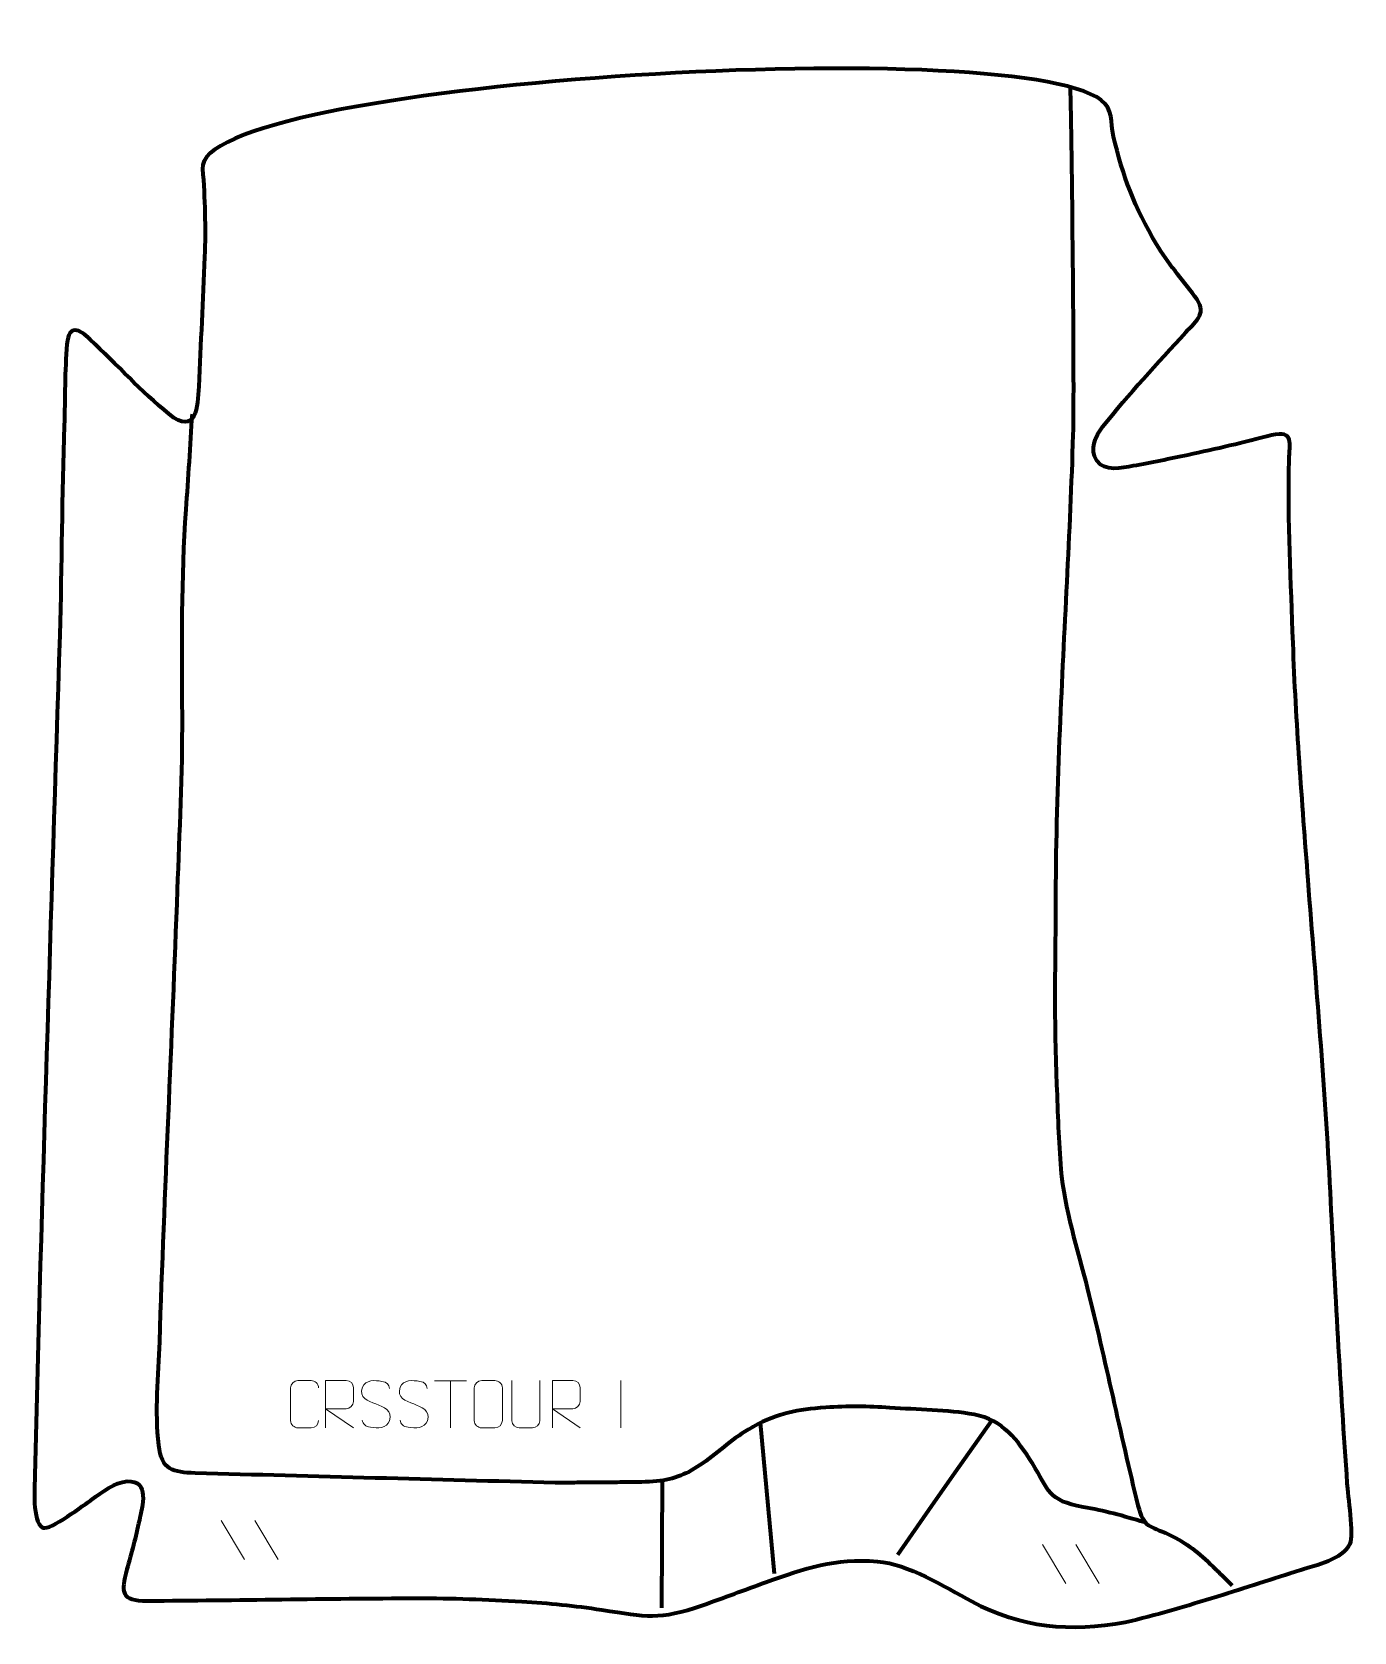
# Model space of a CAD drawing. Header units: millimetres. Extents: x -351 to 349, y -489 to 358.
import ezdxf

# ---------------------------------------------------------------- set-up
doc = ezdxf.new("R2010")
doc.units = ezdxf.units.MM
doc.header["$MEASUREMENT"] = 0
doc.layers.add('layer 2', color=7, linetype='Continuous')
doc.layers.add('layer 3', color=7, linetype='Continuous')

msp = doc.modelspace()

# ---------------------------------------------------------------- linework, layer by layer
at = {"layer": 'layer 2', "color": 142, "lineweight": 158}
for points, knots in [([(198.4055, 328.7946), (199.0981, 300.9274), (200.6368, 172.5413), (199.8485, 144.6556), (199.8485, 144.6556), (198.2985, 92.6471), (194.9888, 40.6257), (192.8769, -11.386), (192.8769, -11.386), (191.6877, -40.6687), (190.7485, -69.565), (190.6612, -98.8841), (190.6612, -98.8841), (190.5567, -132.409), (189.7094, -165.8732), (191.2048, -199.3872), (191.2048, -199.3872), (191.8658, -214.1574), (192.2134, -229.4037), (193.4529, -244.0991), (193.4529, -244.0991), (195.2663, -265.0181), (202.3239, -286.5258), (207.4604, -306.9369), (207.4604, -306.9369), (217.0088, -345.1736), (224.7784, -383.8197), (234.2577, -422.0695), (234.2577, -422.0695), (237.2978, -434.02), (240.3473, -432.644), (250.6131, -437.4784), (250.6131, -437.4784), (260.5265, -442.1468), (266.2035, -447.0267), (274.012, -454.5101), (274.012, -454.5101), (276.5637, -456.9595), (279.0716, -459.4562), (281.6021, -461.9277), (281.6021, -461.9277), (282.4425, -462.7458), (283.283, -463.5636), (284.1247, -464.3802)], [0, 0, 0, 0, 0.08333333, 0.08333333, 0.08333333, 0.08333333, 0.16666667, 0.16666667, 0.16666667, 0.16666667, 0.25, 0.25, 0.25, 0.25, 0.33333333, 0.33333333, 0.33333333, 0.33333333, 0.41666667, 0.41666667, 0.41666667, 0.41666667, 0.5, 0.5, 0.5, 0.5, 0.58333333, 0.58333333, 0.58333333, 0.58333333, 0.66666667, 0.66666667, 0.66666667, 0.66666667, 0.75, 0.75, 0.75, 0.75, 0.83333333, 0.83333333, 0.83333333, 0.83333333, 1, 1, 1, 1]), ([(237.5739, -430.9383), (226.5277, -427.7148), (216.6122, -424.8103), (205.1937, -422.9156), (205.1937, -422.9156), (186.5149, -419.4862), (187.2905, -414.4426), (178.3533, -399.6008), (178.3533, -399.6008), (170.4485, -387.3381), (162.8686, -376.8467), (147.6212, -373.9694), (147.6212, -373.9694), (133.1347, -371.3648), (117.7297, -371.4367), (103.0023, -370.3678), (103.0023, -370.3678), (91.5762, -369.5385), (80.478, -369.4159), (69.0463, -370.2632), (69.0463, -370.2632), (53.3894, -371.5154), (44.6674, -372.9324), (30.5763, -380.4523), (30.5763, -380.4523), (30.5763, -380.4523), (30.0425, -380.7372), (30.0425, -380.7372), (30.0425, -380.7372), (19.8591, -386.3743), (13.0646, -393.3475), (3.8366, -399.807), (3.8366, -399.807), (-3.8954, -405.2193), (-11.0739, -408.3742), (-20.5468, -409.2633), (-20.5468, -409.2633), (-25.7912, -409.7217), (-31.1874, -409.7715), (-36.455, -409.8142), (-36.455, -409.8142), (-38.6341, -409.8318), (-40.8132, -409.8493), (-42.9922, -409.8669), (-42.9922, -409.8669), (-45.8418, -409.8899), (-48.6912, -409.9129), (-51.5408, -409.9359), (-51.5408, -409.9359), (-54.7256, -409.9617), (-57.9103, -409.9874), (-61.0951, -410.0131), (-61.0951, -410.0131), (-64.9505, -410.0443), (-68.8057, -410.0754), (-72.6609, -410.1066), (-72.6609, -410.1066), (-72.6609, -410.1066), (-74.1696, -410.1188), (-74.1696, -410.1188), (-74.1696, -410.1188), (-137.6785, -408.3958), (-201.1938, -406.7556), (-264.7007, -404.9804), (-264.7007, -404.9804), (-276.5788, -404.6076), (-282.4327, -403.2744), (-283.9967, -390.1917), (-283.9967, -390.1917), (-286.1169, -372.4544), (-284.0656, -353.2976), (-283.4764, -335.4203), (-283.4764, -335.4203), (-280.892, -255.6627), (-276.8961, -175.9608), (-274.0395, -96.2134), (-274.0395, -96.2134), (-272.9411, -65.5189), (-271.3518, -34.8833), (-271.4892, -4.1554), (-271.4892, -4.1554), (-271.6647, 32.1823), (-272.0873, 68.7898), (-269.5032, 105.0505), (-269.5032, 105.0505), (-268.2778, 121.9107), (-267.2728, 138.7866), (-266.2053, 155.6573)], [0, 0, 0, 0, 0.04347826, 0.04347826, 0.04347826, 0.04347826, 0.08695652, 0.08695652, 0.08695652, 0.08695652, 0.13043478, 0.13043478, 0.13043478, 0.13043478, 0.17391304, 0.17391304, 0.17391304, 0.17391304, 0.2173913, 0.2173913, 0.2173913, 0.2173913, 0.26086957, 0.26086957, 0.26086957, 0.26086957, 0.30434783, 0.30434783, 0.30434783, 0.30434783, 0.34782609, 0.34782609, 0.34782609, 0.34782609, 0.39130435, 0.39130435, 0.39130435, 0.39130435, 0.43478261, 0.43478261, 0.43478261, 0.43478261, 0.47826087, 0.47826087, 0.47826087, 0.47826087, 0.52173913, 0.52173913, 0.52173913, 0.52173913, 0.56521739, 0.56521739, 0.56521739, 0.56521739, 0.60869565, 0.60869565, 0.60869565, 0.60869565, 0.65217391, 0.65217391, 0.65217391, 0.65217391, 0.69565217, 0.69565217, 0.69565217, 0.69565217, 0.73913043, 0.73913043, 0.73913043, 0.73913043, 0.7826087, 0.7826087, 0.7826087, 0.7826087, 0.82608696, 0.82608696, 0.82608696, 0.82608696, 0.86956522, 0.86956522, 0.86956522, 0.86956522, 0.91304348, 0.91304348, 0.91304348, 0.91304348, 1, 1, 1, 1]), ([(157.0115, -376.8808), (157.0115, -376.8808), (137.3822, -404.6943), (137.3822, -404.6943), (137.3822, -404.6943), (137.3822, -404.6943), (125.0187, -422.321), (125.0187, -422.321), (125.0187, -422.321), (125.0187, -422.321), (107.0279, -448.2891), (107.0279, -448.2891)], [0, 0, 0, 0, 0.25, 0.25, 0.25, 0.25, 0.5, 0.5, 0.5, 0.5, 1, 1, 1, 1])]:
    msp.add_open_spline(points, degree=3, knots=knots, dxfattribs=at)
for points in [[(34.2569, -378.1581), (34.2569, -378.1581), (41.7384, -458.1312), (41.7384, -458.1312)], [(-17.5265, -408.8917), (-17.5265, -408.8917), (-17.8535, -476.2326), (-17.8535, -476.2326)]]:
    msp.add_open_spline(points, degree=3, dxfattribs=at)
at = {"layer": 'layer 3', "color": 22, "lineweight": 158}
msp.add_open_spline([(221.3383, 302.6342), (226.0515, 282.1711), (232.4812, 265.0443), (244.0844, 245.5263), (244.0844, 245.5263), (250.2613, 235.4643), (257.2631, 227.1867), (264.4074, 217.9205), (264.4074, 217.9205), (271.19, 209.1233), (265.6941, 205.6248), (259.6103, 198.946), (259.6103, 198.946), (244.6619, 182.5353), (229.4018, 166.491), (215.6963, 148.9944), (215.6963, 148.9944), (211.4774, 143.589), (208.5347, 137.3075), (212.5167, 130.8661), (212.5167, 130.8661), (216.7051, 124.9628), (225.7265, 127.1288), (231.7496, 128.1699), (231.7496, 128.1699), (241.3121, 129.8498), (251.0992, 131.9724), (260.6295, 133.9435), (260.6295, 133.9435), (275.5603, 137.0573), (290.2601, 140.6065), (305.033, 144.3839), (305.033, 144.3839), (317.2222, 147.1226), (314.5069, 140.155), (314.2728, 131.3109), (314.2728, 131.3109), (313.4574, 99.1921), (315.2609, 66.5868), (316.3598, 34.453), (316.3598, 34.453), (317.8591, -7.3236), (321.1619, -49.4471), (324.3455, -91.145), (324.3455, -91.145), (328.5622, -146.2544), (333.3558, -201.0374), (336.1074, -256.27), (336.1074, -256.27), (338.6791, -307.6003), (341.4951, -359.1315), (345.0664, -410.3982), (345.0664, -410.3982), (345.5158, -416.4833), (348.6098, -438.0464), (346.589, -442.3361), (346.589, -442.3361), (342.4007, -450.6969), (328.772, -453.4763), (320.4234, -456.1308), (320.4234, -456.1308), (305.7011, -460.8126), (290.9238, -465.7067), (276.1735, -470.2425), (276.1735, -470.2425), (260.3577, -475.0612), (243.6698, -480.2555), (227.5625, -483.8233), (227.5625, -483.8233), (198.5742, -489.0784), (172.388, -486.9641), (146.1612, -472.8163), (146.1612, -472.8163), (132.0253, -465.1589), (112.4208, -452.924), (96.3967, -451.7057), (96.3967, -451.7057), (73.9566, -449.9995), (58.0415, -455.2175), (37.3228, -462.7196), (37.3228, -462.7196), (26.2082, -466.7441), (15.0951, -470.871), (3.9678, -474.8508), (3.9678, -474.8508), (-19.744, -483.0174), (-25.3665, -480.9209), (-49.5338, -477.307), (-49.5338, -477.307), (-63.9266, -475.1546), (-77.3462, -473.7845), (-91.8701, -472.9134), (-91.8701, -472.9134), (-110.5534, -471.7926), (-128.7657, -471.152), (-147.488, -471.1937), (-147.488, -471.1937), (-195.0145, -471.3145), (-242.529, -472.2887), (-290.0521, -472.5765), (-290.0521, -472.5765), (-304.0528, -472.6613), (-304.1533, -468.2296), (-300.8434, -455.9033), (-300.8434, -455.9033), (-298.4597, -447.1147), (-296.1483, -438.8574), (-294.2579, -429.9161), (-294.2579, -429.9161), (-292.7446, -422.913), (-288.5098, -408.5838), (-300.6903, -409.3184), (-300.6903, -409.3184), (-307.0567, -409.7023), (-314.1188, -415.2004), (-319.2376, -418.7541), (-319.2376, -418.7541), (-323.2737, -421.5764), (-341.4048, -435.5372), (-345.4112, -433.8887), (-345.4112, -433.8887), (-351.0655, -430.6736), (-349.7007, -412.2337), (-349.5606, -406.1173), (-349.5606, -406.1173), (-346.1164, -257.7795), (-340.8819, -109.5365), (-336.4145, 38.7664), (-336.4145, 38.7664), (-335.3218, 75.7334), (-335.2381, 112.6693), (-334.0166, 149.6595), (-334.0166, 149.6595), (-333.5771, 163.8152), (-333.7449, 178.5952), (-332.5663, 192.6507), (-332.5663, 192.6507), (-331.4601, 203.491), (-326.2031, 200.6485), (-320.2521, 195.1149), (-320.2521, 195.1149), (-306.3964, 182.0732), (-293.1811, 167.5723), (-278.4547, 155.5852), (-278.4547, 155.5852), (-264.0764, 144.0632), (-263.3373, 159.4846), (-262.8275, 170.235), (-262.8275, 170.235), (-261.8164, 193.0745), (-260.6101, 215.9533), (-259.6964, 238.7873), (-259.6964, 238.7873), (-259.2002, 254.2182), (-259.4519, 269.8382), (-260.8604, 285.3799), (-260.8604, 285.3799), (-265.0029, 331.088), (167.2564, 357.8905), (214.7999, 321.8477), (214.7999, 321.8477), (221.3151, 316.9085), (219.5345, 310.466), (221.3383, 302.6342)], degree=3, knots=[0, 0, 0, 0, 0.02380952, 0.02380952, 0.02380952, 0.02380952, 0.04761905, 0.04761905, 0.04761905, 0.04761905, 0.07142857, 0.07142857, 0.07142857, 0.07142857, 0.0952381, 0.0952381, 0.0952381, 0.0952381, 0.11904762, 0.11904762, 0.11904762, 0.11904762, 0.14285714, 0.14285714, 0.14285714, 0.14285714, 0.16666667, 0.16666667, 0.16666667, 0.16666667, 0.19047619, 0.19047619, 0.19047619, 0.19047619, 0.21428571, 0.21428571, 0.21428571, 0.21428571, 0.23809524, 0.23809524, 0.23809524, 0.23809524, 0.26190476, 0.26190476, 0.26190476, 0.26190476, 0.28571429, 0.28571429, 0.28571429, 0.28571429, 0.30952381, 0.30952381, 0.30952381, 0.30952381, 0.33333333, 0.33333333, 0.33333333, 0.33333333, 0.35714286, 0.35714286, 0.35714286, 0.35714286, 0.38095238, 0.38095238, 0.38095238, 0.38095238, 0.4047619, 0.4047619, 0.4047619, 0.4047619, 0.42857143, 0.42857143, 0.42857143, 0.42857143, 0.45238095, 0.45238095, 0.45238095, 0.45238095, 0.47619048, 0.47619048, 0.47619048, 0.47619048, 0.5, 0.5, 0.5, 0.5, 0.52380952, 0.52380952, 0.52380952, 0.52380952, 0.54761905, 0.54761905, 0.54761905, 0.54761905, 0.57142857, 0.57142857, 0.57142857, 0.57142857, 0.5952381, 0.5952381, 0.5952381, 0.5952381, 0.61904762, 0.61904762, 0.61904762, 0.61904762, 0.64285714, 0.64285714, 0.64285714, 0.64285714, 0.66666667, 0.66666667, 0.66666667, 0.66666667, 0.69047619, 0.69047619, 0.69047619, 0.69047619, 0.71428571, 0.71428571, 0.71428571, 0.71428571, 0.73809524, 0.73809524, 0.73809524, 0.73809524, 0.76190476, 0.76190476, 0.76190476, 0.76190476, 0.78571429, 0.78571429, 0.78571429, 0.78571429, 0.80952381, 0.80952381, 0.80952381, 0.80952381, 0.83333333, 0.83333333, 0.83333333, 0.83333333, 0.85714286, 0.85714286, 0.85714286, 0.85714286, 0.88095238, 0.88095238, 0.88095238, 0.88095238, 0.9047619, 0.9047619, 0.9047619, 0.9047619, 0.92857143, 0.92857143, 0.92857143, 0.92857143, 0.95238095, 0.95238095, 0.95238095, 0.95238095, 1, 1, 1, 1], dxfattribs=at)
at = {"layer": 'layer 3', "color": 250, "lineweight": 9}
for points, knots in [([(-169.0429, -368.3244), (-173.2912, -366.854), (-178.1993, -365.0582), (-176.1942, -359.5379), (-176.1942, -359.5379), (-174.6907, -355.398), (-169.4771, -355.7865), (-165.8735, -356.3876), (-165.8735, -356.3876), (-163.0129, -356.8648), (-162.1482, -358.078), (-161.8376, -360.1621)], [0, 0, 0, 0, 0.25, 0.25, 0.25, 0.25, 0.5, 0.5, 0.5, 0.5, 1, 1, 1, 1]), ([(-149.0429, -368.3244), (-153.2912, -366.854), (-158.1993, -365.0582), (-156.1942, -359.5379), (-156.1942, -359.5379), (-154.6907, -355.398), (-149.4771, -355.7865), (-145.8735, -356.3876), (-145.8735, -356.3876), (-143.0129, -356.8648), (-142.1482, -358.078), (-141.8376, -360.1621)], [0, 0, 0, 0, 0.25, 0.25, 0.25, 0.25, 0.5, 0.5, 0.5, 0.5, 1, 1, 1, 1]), ([(-199.3528, -377.1564), (-199.4926, -379.4798), (-201.1698, -380.9594), (-203.3175, -380.9702), (-203.3175, -380.9702), (-205.6494, -380.9698), (-207.9813, -380.9698), (-210.3128, -380.9702), (-210.3128, -380.9702), (-212.2378, -381.0756), (-214.2099, -379.1911), (-214.1987, -377.1738), (-214.1987, -377.1738), (-214.1983, -371.4037), (-214.1983, -365.634), (-214.1987, -359.8647), (-214.1987, -359.8647), (-214.1945, -357.7266), (-212.4478, -356.0074), (-210.2954, -356.0209), (-210.2954, -356.0209), (-207.9697, -356.0209), (-205.6436, -356.0209), (-203.3175, -356.0209), (-203.3175, -356.0209), (-201.3709, -355.9854), (-199.3795, -357.4769), (-199.3528, -359.9145)], [0, 0, 0, 0, 0.125, 0.125, 0.125, 0.125, 0.25, 0.25, 0.25, 0.25, 0.375, 0.375, 0.375, 0.375, 0.5, 0.5, 0.5, 0.5, 0.625, 0.625, 0.625, 0.625, 0.75, 0.75, 0.75, 0.75, 1, 1, 1, 1]), ([(-195.6491, -380.9707), (-195.6491, -380.9707), (-195.6491, -356.0172), (-195.6491, -356.0172), (-195.6491, -356.0172), (-192.0543, -356.0172), (-188.4588, -356.0172), (-184.8636, -356.0172), (-184.8636, -356.0172), (-182.5383, -356.0549), (-180.981, -357.5449), (-180.9851, -359.9113), (-180.9851, -359.9113), (-180.9855, -361.9468), (-180.9855, -365.0062), (-180.9851, -367.0422), (-180.9851, -367.0422), (-180.9916, -368.9177), (-182.8039, -370.8595), (-184.8134, -370.8786), (-184.8134, -370.8786), (-184.8134, -370.8786), (-195.6491, -370.8786), (-195.6491, -370.8786), (-195.6491, -370.8786), (-195.6491, -370.8786), (-180.9944, -380.9707), (-180.9944, -380.9707)], [0, 0, 0, 0, 0.125, 0.125, 0.125, 0.125, 0.25, 0.25, 0.25, 0.25, 0.375, 0.375, 0.375, 0.375, 0.5, 0.5, 0.5, 0.5, 0.625, 0.625, 0.625, 0.625, 0.75, 0.75, 0.75, 0.75, 1, 1, 1, 1]), ([(-113.0771, -356.0212), (-110.7514, -356.0212), (-108.4253, -356.0212), (-106.0992, -356.0212), (-106.0992, -356.0212), (-104.1526, -355.9856), (-102.1612, -357.4772), (-102.1345, -359.9148), (-102.1345, -359.9148), (-102.1349, -365.6617), (-102.1349, -371.409), (-102.1345, -377.1567), (-102.1345, -377.1567), (-102.2743, -379.4801), (-103.9515, -380.9597), (-106.0992, -380.9705), (-106.0992, -380.9705), (-108.4311, -380.9701), (-110.763, -380.9701), (-113.0945, -380.9705), (-113.0945, -380.9705), (-115.0195, -381.0759), (-116.9916, -379.1914), (-116.9804, -377.1741), (-116.9804, -377.1741), (-116.9801, -371.404), (-116.9801, -365.6343), (-116.9804, -359.865), (-116.9804, -359.865), (-116.9762, -357.7269), (-115.2295, -356.0077), (-113.0771, -356.0212)], [0, 0, 0, 0, 0.11111111, 0.11111111, 0.11111111, 0.11111111, 0.22222222, 0.22222222, 0.22222222, 0.22222222, 0.33333333, 0.33333333, 0.33333333, 0.33333333, 0.44444444, 0.44444444, 0.44444444, 0.44444444, 0.55555556, 0.55555556, 0.55555556, 0.55555556, 0.66666667, 0.66666667, 0.66666667, 0.66666667, 0.77777778, 0.77777778, 0.77777778, 0.77777778, 1, 1, 1, 1]), ([(-82.3693, -355.9878), (-82.3697, -361.5273), (-82.2739, -371.7291), (-82.2735, -377.2695), (-82.2735, -377.2695), (-82.4133, -379.509), (-84.0905, -380.9352), (-86.2382, -380.9457), (-86.2382, -380.9457), (-88.5701, -380.9453), (-90.902, -380.9453), (-93.2335, -380.9457), (-93.2335, -380.9457), (-95.1585, -381.0472), (-97.1306, -379.2307), (-97.1194, -377.2862), (-97.1194, -377.2862), (-97.1191, -371.7243), (-97.0237, -361.5489), (-97.0241, -355.9878)], [0, 0, 0, 0, 0.16666667, 0.16666667, 0.16666667, 0.16666667, 0.33333333, 0.33333333, 0.33333333, 0.33333333, 0.5, 0.5, 0.5, 0.5, 0.66666667, 0.66666667, 0.66666667, 0.66666667, 1, 1, 1, 1]), ([(-75.6491, -380.9707), (-75.6491, -380.9707), (-75.6491, -356.0172), (-75.6491, -356.0172), (-75.6491, -356.0172), (-72.0543, -356.0172), (-68.4588, -356.0172), (-64.8636, -356.0172), (-64.8636, -356.0172), (-62.5383, -356.0549), (-60.981, -357.5449), (-60.9851, -359.9113), (-60.9851, -359.9113), (-60.9855, -361.9468), (-60.9855, -365.0062), (-60.9851, -367.0422), (-60.9851, -367.0422), (-60.9916, -368.9177), (-62.8039, -370.8595), (-64.8134, -370.8786), (-64.8134, -370.8786), (-64.8134, -370.8786), (-75.6491, -370.8786), (-75.6491, -370.8786), (-75.6491, -370.8786), (-75.6491, -370.8786), (-60.9944, -380.9707), (-60.9944, -380.9707)], [0, 0, 0, 0, 0.125, 0.125, 0.125, 0.125, 0.25, 0.25, 0.25, 0.25, 0.375, 0.375, 0.375, 0.375, 0.5, 0.5, 0.5, 0.5, 0.625, 0.625, 0.625, 0.625, 0.75, 0.75, 0.75, 0.75, 1, 1, 1, 1]), ([(-169.0429, -368.3245), (-165.0243, -369.9712), (-159.9948, -371.8595), (-161.8288, -377.2198), (-161.8288, -377.2198), (-163.2886, -381.4862), (-168.1994, -381.2295), (-171.9255, -380.6748), (-171.9255, -380.6748), (-174.6755, -380.265), (-175.8964, -379.0515), (-176.2744, -376.9393)], [0, 0, 0, 0, 0.25, 0.25, 0.25, 0.25, 0.5, 0.5, 0.5, 0.5, 1, 1, 1, 1]), ([(-149.0429, -368.3245), (-145.0243, -369.9712), (-139.9948, -371.8595), (-141.8288, -377.2198), (-141.8288, -377.2198), (-143.2886, -381.4862), (-148.1994, -381.2295), (-151.9255, -380.6748), (-151.9255, -380.6748), (-154.6755, -380.265), (-155.8964, -379.0515), (-156.2744, -376.9393)], [0, 0, 0, 0, 0.25, 0.25, 0.25, 0.25, 0.5, 0.5, 0.5, 0.5, 1, 1, 1, 1])]:
    msp.add_open_spline(points, degree=3, knots=knots, dxfattribs=at)
for points in [[(-138.0511, -356.0444), (-138.0511, -356.0444), (-121.0639, -356.0444), (-121.0639, -356.0444)], [(-129.5573, -380.9744), (-129.5573, -380.9744), (-129.5573, -356.0209), (-129.5573, -356.0209)], [(-39.4608, -355.9817), (-39.4608, -355.9817), (-39.4608, -380.9558), (-39.4608, -380.9558)], [(-250.9039, -430.0882), (-250.9039, -430.0882), (-238.5396, -450.6325), (-238.5396, -450.6325)], [(-233.174, -430.0882), (-233.174, -430.0882), (-220.8097, -450.6325), (-220.8097, -450.6325)], [(183.7186, -442.7882), (183.7186, -442.7882), (196.0829, -463.3325), (196.0829, -463.3325)], [(201.4485, -442.7882), (201.4485, -442.7882), (213.8128, -463.3325), (213.8128, -463.3325)]]:
    msp.add_open_spline(points, degree=3, dxfattribs=at)

doc.saveas('drawing.dxf')
